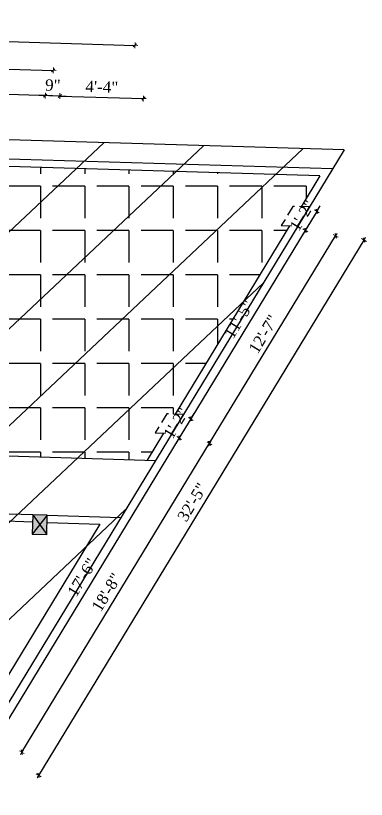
# Model space of a CAD drawing. Header units: inches. Extents: x 4069 to 291496, y -47643 to 12535.
# Drawn here: x 134562.7 to 134780.4, y -22585.9 to -22099.7 of the extents above; entities that cross this region are included whole.
import ezdxf

# ---------------------------------------------------------------- set-up
doc = ezdxf.new("R2010")
doc.units = ezdxf.units.IN
doc.header["$LTSCALE"] = 5
doc.header["$MEASUREMENT"] = 0
doc.linetypes.add('HIDDEN', pattern=[0.375, 0.25, -0.125])
doc.layers.add('A-WALL', color=7, linetype='Continuous', lineweight=9)
doc.layers.add('Dimension', color=7, linetype='Continuous', lineweight=18)
doc.layers.add('dim line', color=7, linetype='Continuous', lineweight=15, true_color=0xfab2b2)
doc.layers.add('WALL', color=7, linetype='Continuous')
doc.styles.add('ordinary', font='times.ttf')
doc.dimstyles.new('Copy of 96', dxfattribs={"dimtxt": 7, "dimasz": 4, "dimexe": 0.5, "dimexo": 0.5, "dimgap": 3, "dimtad": 1, "dimdec": 1, "dimzin": 11, "dimdsep": 46, "dimlunit": 4, "dimtxsty": 'ordinary', "dimblk": 'OBLIQUE', "dimcen": 0.09, "dimse1": 1, "dimse2": 1, "dimclrt": 6, "dimazin": 0, "dimtfac": 1, "dimtdec": 1, "dimtix": 1, "dimtmove": 2, "dimatfit": 3, "dimldrblk": 'leader', "dimfxl": 0.5, "dimfxlon": 1, "dimtolj": 1, "dimtzin": 0, "dimarcsym": 0})

# ---------------------------------------------------------------- blocks, each defined once
blk = doc.blocks.new('oblique')
at = {"color": 0, "lineweight": -2}
blk.add_line((0.25, 0.25), (-0.25, -0.25), dxfattribs=at)
at = {"layer": 'dim line', "lineweight": 9}
for p, q in [((-0.4375, 0), (0.4375, 0)), ((0, 0.4375), (0, -0.4375))]:
    blk.add_line(p, q, dxfattribs=at)
blk = doc.blocks.new('*D3640')
at = {"layer": 'A-WALL', "color": 0, "lineweight": -2, "ltscale": 50, "transparency": 16777216}
blk.add_line((134436.79, -22129.22), (134586.08, -22133.67), dxfattribs=at)
at = {"layer": 'Defpoints', "color": 0, "ltscale": 50, "transparency": 16777216}
for p in [(134586.08, -22133.67), (134428.56, -22405.02), (134577.84, -22409.48)]:
    blk.add_point(p, dxfattribs=at)
at = {"layer": 'A-WALL', "color": 0, "lineweight": -2, "ltscale": 50, "transparency": 16777216, "xscale": 4, "yscale": 4, "zscale": 4}
for p, rotation in [((134436.79, -22129.22), 178.2899854285127), ((134586.08, -22133.67), 358.2899854285127)]:
    blk.add_blockref('oblique', p, dxfattribs=dict(at, rotation=rotation))
at = {"layer": 'A-WALL', "color": 6, "ltscale": 50, "transparency": 16777216, "insert": (134511.63, -22124.89), "char_height": 7, "attachment_point": 5, "rotation": 358.29, "style": 'ordinary'}
blk.add_mtext('\\A1;12\'-5"', dxfattribs=at)
blk = doc.blocks.new('_OBLIQUE')
at = {"color": 0, "linetype": 'ByBlock'}
blk.add_line((-0.5, -0.5), (0.5, 0.5), dxfattribs=at)
blk = doc.blocks.new('leader')
at = {"layer": 'Dimension'}
for p, q in [((0, -4.33), (0, 4.33)), ((-4.42, 0), (4.42, 0))]:
    blk.add_line(p, q, dxfattribs=at)
blk = doc.blocks.new('*D3641')
at = {"layer": 'A-WALL', "color": 0, "lineweight": -2, "ltscale": 50, "transparency": 16777216}
blk.add_line((134176.47, -22104.41), (134636.77, -22118.15), dxfattribs=at)
at = {"layer": 'Defpoints', "color": 0, "ltscale": 50, "transparency": 16777216}
for p in [(134636.77, -22118.15), (134167.73, -22397.24), (134628.03, -22410.98)]:
    blk.add_point(p, dxfattribs=at)
at = {"layer": 'A-WALL', "color": 0, "lineweight": -2, "ltscale": 50, "transparency": 16777216, "xscale": 4, "yscale": 4, "zscale": 4}
for p, rotation in [((134176.47, -22104.41), 178.2899854285127), ((134636.77, -22118.15), 358.2899854285127)]:
    blk.add_blockref('oblique', p, dxfattribs=dict(at, rotation=rotation))
at = {"layer": 'A-WALL', "color": 6, "ltscale": 50, "transparency": 16777216, "insert": (134406.82, -22104.73), "char_height": 7, "attachment_point": 5, "rotation": 358.29, "style": 'ordinary'}
blk.add_mtext('\\A1;38\'-5"', dxfattribs=at)
blk = doc.blocks.new('*D3642')
at = {"layer": 'A-WALL', "color": 0, "lineweight": -2, "ltscale": 50, "transparency": 16777216}
for p, q in [((134749.69, -22221.16), (134742.52, -22232.95)), ((134749.69, -22221.16), (134751.76, -22217.74)), ((134742.52, -22232.95), (134740.44, -22236.37))]:
    blk.add_line(p, q, dxfattribs=at)
at = {"layer": 'Defpoints', "color": 0, "ltscale": 50, "transparency": 16777216}
for p in [(134745.12, -22218.39), (134737.95, -22230.18), (134742.52, -22232.95)]:
    blk.add_point(p, dxfattribs=at)
at = {"layer": 'A-WALL', "color": 0, "lineweight": -2, "ltscale": 50, "transparency": 16777216, "xscale": 4, "yscale": 4, "zscale": 4}
for p, rotation in [((134749.69, -22221.16), 238.7014709228844), ((134742.52, -22232.95), 58.70147092288438)]:
    blk.add_blockref('oblique', p, dxfattribs=dict(at, rotation=rotation))
at = {"layer": 'A-WALL', "color": 6, "ltscale": 50, "transparency": 16777216, "insert": (134740.55, -22223.68), "char_height": 7, "attachment_point": 5, "rotation": 58.7015, "style": 'ordinary'}
blk.add_mtext('\\A1;1\'-2"', dxfattribs=at)
blk = doc.blocks.new('*D3643')
at = {"layer": 'A-WALL', "color": 0, "lineweight": -2, "ltscale": 50, "transparency": 16777216}
blk.add_line((134742.52, -22232.95), (134671.43, -22349.88), dxfattribs=at)
at = {"layer": 'Defpoints', "color": 0, "ltscale": 50, "transparency": 16777216}
for p in [(134737.95, -22230.18), (134666.86, -22347.11), (134671.43, -22349.88)]:
    blk.add_point(p, dxfattribs=at)
at = {"layer": 'A-WALL', "color": 0, "lineweight": -2, "ltscale": 50, "transparency": 16777216, "xscale": 4, "yscale": 4, "zscale": 4}
for p, rotation in [((134742.52, -22232.95), 58.70147092371825), ((134671.43, -22349.88), 238.7014709237183)]:
    blk.add_blockref('oblique', p, dxfattribs=dict(at, rotation=rotation))
at = {"layer": 'A-WALL', "color": 6, "ltscale": 50, "transparency": 16777216, "insert": (134701.37, -22288.01), "char_height": 7, "attachment_point": 5, "rotation": 58.7015, "style": 'ordinary'}
blk.add_mtext('\\A1;11\'-5"', dxfattribs=at)
blk = doc.blocks.new('*D3644')
at = {"layer": 'A-WALL', "color": 0, "lineweight": -2, "ltscale": 50, "transparency": 16777216}
for p, q in [((134671.43, -22349.88), (134673.5, -22346.46)), ((134671.43, -22349.88), (134664.26, -22361.67)), ((134664.26, -22361.67), (134662.18, -22365.09))]:
    blk.add_line(p, q, dxfattribs=at)
at = {"layer": 'Defpoints', "color": 0, "ltscale": 50, "transparency": 16777216}
for p in [(134666.86, -22347.11), (134659.69, -22358.9), (134664.26, -22361.67)]:
    blk.add_point(p, dxfattribs=at)
at = {"layer": 'A-WALL', "color": 0, "lineweight": -2, "ltscale": 50, "transparency": 16777216, "xscale": 4, "yscale": 4, "zscale": 4}
for p, rotation in [((134671.43, -22349.88), 238.7014709237183), ((134664.26, -22361.67), 58.70147092371821)]:
    blk.add_blockref('oblique', p, dxfattribs=dict(at, rotation=rotation))
at = {"layer": 'A-WALL', "color": 6, "ltscale": 50, "transparency": 16777216, "insert": (134662.29, -22352.4), "char_height": 7, "attachment_point": 5, "rotation": 58.7015, "style": 'ordinary'}
blk.add_mtext('\\A1;1\'-2"', dxfattribs=at)
blk = doc.blocks.new('*D3645')
at = {"layer": 'A-WALL', "color": 0, "lineweight": -2, "ltscale": 50, "transparency": 16777216}
blk.add_line((134664.26, -22361.67), (134554.93, -22541.49), dxfattribs=at)
at = {"layer": 'Defpoints', "color": 0, "ltscale": 50, "transparency": 16777216}
for p in [(134659.69, -22358.9), (134550.37, -22538.72), (134554.93, -22541.49)]:
    blk.add_point(p, dxfattribs=at)
at = {"layer": 'A-WALL', "color": 0, "lineweight": -2, "ltscale": 50, "transparency": 16777216, "xscale": 4, "yscale": 4, "zscale": 4}
for p, rotation in [((134664.26, -22361.67), 58.70147092371825), ((134554.93, -22541.49), 238.7014709237183)]:
    blk.add_blockref('oblique', p, dxfattribs=dict(at, rotation=rotation))
at = {"layer": 'A-WALL', "color": 6, "ltscale": 50, "transparency": 16777216, "insert": (134603.98, -22448.17), "char_height": 7, "attachment_point": 5, "rotation": 58.7015, "style": 'ordinary'}
blk.add_mtext('\\A1;17\'-6"', dxfattribs=at)
blk = doc.blocks.new('*D3647')
at = {"layer": 'A-WALL', "color": 0, "lineweight": -2, "ltscale": 50, "transparency": 16777216}
blk.add_line((134566.57, -22556.64), (134683.06, -22365.03), dxfattribs=at)
at = {"layer": 'Defpoints', "color": 0, "ltscale": 50, "transparency": 16777216}
for p in [(134663.28, -22353), (134683.06, -22365.03), (134546.78, -22544.61)]:
    blk.add_point(p, dxfattribs=at)
at = {"layer": 'A-WALL', "color": 0, "lineweight": -2, "ltscale": 50, "transparency": 16777216, "xscale": 4, "yscale": 4, "zscale": 4}
for p, rotation in [((134683.06, -22365.03), 58.701470922782), ((134566.57, -22556.64), 238.701470922782)]:
    blk.add_blockref('oblique', p, dxfattribs=dict(at, rotation=rotation))
at = {"layer": 'A-WALL', "color": 6, "ltscale": 50, "transparency": 16777216, "insert": (134619.21, -22457.43), "char_height": 7, "attachment_point": 5, "rotation": 58.7015, "style": 'ordinary'}
blk.add_mtext('\\A1;18\'-8"', dxfattribs=at)
blk = doc.blocks.new('*D3648')
at = {"layer": 'A-WALL', "color": 0, "lineweight": -2, "ltscale": 50, "transparency": 16777216}
blk.add_line((134683.06, -22365.03), (134761.32, -22236.31), dxfattribs=at)
at = {"layer": 'Defpoints', "color": 0, "ltscale": 50, "transparency": 16777216}
for p in [(134741.54, -22224.28), (134761.32, -22236.31), (134663.28, -22353)]:
    blk.add_point(p, dxfattribs=at)
at = {"layer": 'A-WALL', "color": 0, "lineweight": -2, "ltscale": 50, "transparency": 16777216, "xscale": 4, "yscale": 4, "zscale": 4}
for p, rotation in [((134761.32, -22236.31), 58.70147092371824), ((134683.06, -22365.03), 238.7014709237183)]:
    blk.add_blockref('oblique', p, dxfattribs=dict(at, rotation=rotation))
at = {"layer": 'A-WALL', "color": 6, "ltscale": 50, "transparency": 16777216, "insert": (134716.57, -22297.26), "char_height": 7, "attachment_point": 5, "rotation": 58.7015, "style": 'ordinary'}
blk.add_mtext('\\A1;12\'-7"', dxfattribs=at)
blk = doc.blocks.new('*D3649')
at = {"layer": 'A-WALL', "color": 0, "lineweight": -2, "ltscale": 50, "transparency": 16777216}
blk.add_line((134778.9, -22238.92), (134576.97, -22571.04), dxfattribs=at)
at = {"layer": 'Defpoints', "color": 0, "ltscale": 50, "transparency": 16777216}
for p in [(134745.12, -22218.39), (134543.2, -22550.51), (134576.97, -22571.04)]:
    blk.add_point(p, dxfattribs=at)
at = {"layer": 'A-WALL', "color": 0, "lineweight": -2, "ltscale": 50, "transparency": 16777216, "xscale": 4, "yscale": 4, "zscale": 4}
for p, rotation in [((134778.9, -22238.92), 58.70147092277318), ((134576.97, -22571.04), 238.7014709227732)]:
    blk.add_blockref('oblique', p, dxfattribs=dict(at, rotation=rotation))
at = {"layer": 'A-WALL', "color": 6, "ltscale": 50, "transparency": 16777216, "insert": (134672.33, -22401.57), "char_height": 7, "attachment_point": 5, "rotation": 58.7015, "style": 'ordinary'}
blk.add_mtext('\\A1;32\'-5"', dxfattribs=at)
blk = doc.blocks.new('*D3661')
at = {"layer": 'A-WALL', "color": 0, "lineweight": -2, "ltscale": 50, "transparency": 16777216}
for p, q in [((134581.11, -22149.33), (134577.11, -22149.21)), ((134590.1, -22149.6), (134581.11, -22149.33)), ((134590.1, -22149.6), (134594.1, -22149.72))]:
    blk.add_line(p, q, dxfattribs=at)
at = {"layer": 'Defpoints', "color": 0, "ltscale": 50, "transparency": 16777216}
for p in [(134581.11, -22149.33), (134573.35, -22409.34), (134582.34, -22409.61)]:
    blk.add_point(p, dxfattribs=at)
at = {"layer": 'A-WALL', "color": 0, "lineweight": -2, "ltscale": 50, "transparency": 16777216, "xscale": 4, "yscale": 4, "zscale": 4}
for p, rotation in [((134581.11, -22149.33), 358.2899854285127), ((134590.1, -22149.6), 178.2899854285127)]:
    blk.add_blockref('oblique', p, dxfattribs=dict(at, rotation=rotation))
at = {"layer": 'A-WALL', "color": 6, "ltscale": 50, "transparency": 16777216, "insert": (134585.8, -22142.9), "char_height": 7, "attachment_point": 5, "rotation": 358.29, "style": 'ordinary'}
blk.add_mtext('\\A1;9"', dxfattribs=at)
blk = doc.blocks.new('*D3685')
at = {"layer": 'A-WALL', "color": 0, "lineweight": -2, "ltscale": 50, "transparency": 16777216}
blk.add_line((134590.1, -22149.6), (134440.82, -22145.15), dxfattribs=at)
at = {"layer": 'Defpoints', "color": 0, "ltscale": 50, "transparency": 16777216}
for p in [(134440.82, -22145.15), (134433.06, -22405.16), (134582.34, -22409.61)]:
    blk.add_point(p, dxfattribs=at)
at = {"layer": 'A-WALL', "color": 0, "lineweight": -2, "ltscale": 50, "transparency": 16777216, "xscale": 4, "yscale": 4, "zscale": 4}
for p, rotation in [((134440.82, -22145.15), 178.2899854285127), ((134590.1, -22149.6), 358.2899854285127)]:
    blk.add_blockref('oblique', p, dxfattribs=dict(at, rotation=rotation))
at = {"layer": 'A-WALL', "color": 6, "ltscale": 50, "transparency": 16777216, "insert": (134515.66, -22140.82), "char_height": 7, "attachment_point": 5, "rotation": 358.29, "style": 'ordinary'}
blk.add_mtext('\\A1;12\'-5"', dxfattribs=at)
blk = doc.blocks.new('*D3662')
at = {"layer": 'A-WALL', "color": 0, "lineweight": -2, "ltscale": 50, "transparency": 16777216}
blk.add_line((134590.1, -22149.6), (134641.97, -22151.15), dxfattribs=at)
at = {"layer": 'Defpoints', "color": 0, "ltscale": 50, "transparency": 16777216}
for p in [(134641.97, -22151.15), (134582.34, -22409.61), (134634.21, -22411.1)]:
    blk.add_point(p, dxfattribs=at)
at = {"layer": 'A-WALL', "color": 0, "lineweight": -2, "ltscale": 50, "transparency": 16777216, "xscale": 4, "yscale": 4, "zscale": 4}
for p, rotation in [((134590.1, -22149.6), 178.2899854285127), ((134641.97, -22151.15), 358.2899854285127)]:
    blk.add_blockref('oblique', p, dxfattribs=dict(at, rotation=rotation))
at = {"layer": 'A-WALL', "color": 6, "ltscale": 50, "transparency": 16777216, "insert": (134616.23, -22143.88), "char_height": 7, "attachment_point": 5, "rotation": 358.29, "style": 'ordinary'}
blk.add_mtext('\\A1;4\'-4"', dxfattribs=at)

msp = doc.modelspace()

# ---------------------------------------------------------------- hatches: boundary and pattern name
at = {"layer": 'WALL', "linetype": 'ByBlock', "ltscale": 5, "true_color": 0xf8991e}
h = msp.add_hatch(dxfattribs=at)
h.set_pattern_fill('ANSI31', color=30, scale=350, angle=178.2899854)
h.set_pattern_definition([(223.29, (142029.212, -25714.81), (29.99899, -31.8453), [])])
h.paths.add_polyline_path([(134766.62748, -22183.0114), (134521.69265, -22585.88173), (134163.4043, -22575.1853), (134173.22914, -22165.29594)])
h = msp.add_hatch(dxfattribs=at)
h.set_pattern_fill('ANGLE', color=30, scale=100, angle=180)
h.set_pattern_definition([(180, (258988.035, -45497.944), (-3e-15, -27.5), [20, -7.5]), (270, (258988.035, -45497.944), (27.5, -5e-15), [20, -7.5])])
h.paths.add_polyline_path([(134177.33629, -22181.92591), (134176.87427, -22201.4208), (134181.37235, -22201.55509), (134181.08803, -22213.55195), (134176.58995, -22213.41766), (134175.15708, -22273.87831), (134209.66676, -22273.87831), (134207.56866, -22362.40844), (134644.36416, -22375.44865), (134654.52, -22358.74427), (134649.34747, -22358.58984), (134656.5163, -22346.79852), (134661.68882, -22346.95294), (134732.77966, -22230.02228), (134727.60714, -22229.86786), (134734.77596, -22218.07654), (134739.94849, -22218.23096), (134751.59783, -22199.07005)])
h.paths.add_polyline_path([(134456.60326, -22295.92891), (134403.01594, -22294.32874), (134403.72983, -22270.42177), (134457.31715, -22272.02194)], flags=16)
h = msp.add_hatch(color=30, dxfattribs=at)
h.dxf.hatch_style = 1
h.paths.add_polyline_path([(134577.66515, -22415.47611), (134582.34219, -22409.61307), (134573.34619, -22409.3445)])
h.paths.add_polyline_path([(134573.34619, -22409.3445), (134572.9881, -22421.33915), (134577.66515, -22415.47611)])
h.paths.add_polyline_path([(134577.66515, -22415.47611), (134572.9881, -22421.33915), (134581.9841, -22421.60772)])
h.paths.add_polyline_path([(134581.9841, -22421.60772), (134582.34219, -22409.61307), (134577.66515, -22415.47611)])

# ---------------------------------------------------------------- linework, layer by layer
at = {"color": 1, "ltscale": 5}
for p, q in [((134582.34219, -22409.61307), (134572.9881, -22421.33915)), ((134573.34619, -22409.3445), (134581.9841, -22421.60772))]:
    msp.add_line(p, q, dxfattribs=at)
at = {"layer": 'A-WALL', "lineweight": 30}
for p, q in [((134766.62748, -22183.0114), (134173.22914, -22165.29594)), ((134759.45866, -22194.80273), (134172.94483, -22177.2928)), ((134751.59783, -22199.07005), (134177.33629, -22181.92591)), ((134766.62748, -22183.0114), (134521.69265, -22585.88173)), ((134751.59783, -22199.07005), (134739.94849, -22218.23096)), ((134732.77966, -22230.02228), (134661.68882, -22346.95294)), ((134173.08337, -22361.37891), (134649.53669, -22375.60307)), ((134654.52, -22358.74427), (134644.36416, -22375.44865)), ((134573.34619, -22409.3445), (134528.69042, -22408.01133)), ((134582.34219, -22409.61307), (134628.03021, -22410.97705)), ((134573.21191, -22413.84249), (134528.55613, -22412.50933)), ((134614.99685, -22415.08995), (134532.85408, -22550.1989)), ((134582.2079, -22414.11106), (134614.99685, -22415.08995))]:
    msp.add_line(p, q, dxfattribs=at)
at = {"layer": 'WALL', "color": 2, "linetype": 'HIDDEN', "ltscale": 5}
for points in [[(134745.12101, -22218.38538), (134734.77596, -22218.07654), (134727.60714, -22229.86786), (134737.95219, -22230.17671)], [(134666.86134, -22347.10736), (134656.5163, -22346.79852), (134649.34747, -22358.58984), (134659.69252, -22358.89869)]]:
    msp.add_lwpolyline(points, close=True, dxfattribs=at)
at = {"layer": 'WALL', "color": 2, "linetype": 'ByBlock', "ltscale": 5}
msp.add_lwpolyline([(134582.34219, -22409.61307), (134573.34619, -22409.3445), (134572.9881, -22421.33915), (134581.9841, -22421.60772)], close=True, dxfattribs=at)

# ---------------------------------------------------------------- dimensions: what is measured, and where the dimension line sits
at = {"layer": 'A-WALL', "ltscale": 50}
for base, p1, p2, angle, picture, middle in [((134636.7722, -22118.15479), (134167.73233, -22397.2352), (134628.03021, -22410.97705), 178.2899854, '*D3641', (134406.81904, -22104.72623)), ((134586.07813, -22133.67415), (134428.55936, -22405.02199), (134577.84419, -22409.47878), 178.2899854, '*D3640', (134511.63149, -22124.88812)), ((134440.81979, -22145.14528), (134582.34219, -22409.61307), (134433.05735, -22405.15628), 178.2899854, '*D3685', (134515.65798, -22140.81603)), ((134581.10863, -22149.33349), (134582.34219, -22409.61307), (134573.34619, -22409.3445), 178.2899854, '*D3661', (134585.8027, -22142.90005)), ((134641.96795, -22151.1504), (134582.34219, -22409.61307), (134634.20736, -22411.0997), 178.2899854, '*D3662', (134616.23025, -22143.87913)), ((134761.31838, -22236.30786), (134663.27693, -22353.00302), (134741.5366, -22224.28104), 238.7014709, '*D3648', (134716.5741, -22297.25541)), ((134671.42587, -22349.88247), (134737.95219, -22230.17671), (134666.86134, -22347.10736), 58.7014709, '*D3643', (134701.36547, -22288.00895)), ((134664.25704, -22361.6738), (134666.86134, -22347.10736), (134659.69252, -22358.89869), 58.7014709, '*D3644', (134662.28739, -22352.40141)), ((134554.93247, -22541.49153), (134659.69252, -22358.89869), (134550.36795, -22538.71642), 58.7014709, '*D3645', (134603.98032, -22448.16923))]:
    dim = msp.add_linear_dim(base=base, p1=p1, p2=p2, angle=angle, dimstyle='Copy of 96', override={"dimdec": 0, "dimblk": 'oblique', "dimtdec": 0, "dimarcsym": 1}, dxfattribs=at)
    dim.commit()
    dim.dimension.update_dxf_attribs({"geometry": picture, "text_midpoint": middle})
for p1, p2, distance, picture, middle in [((134745.12101, -22218.38538), (134737.95219, -22230.17671), 5.34192, '*D3642', (134740.54705, -22223.67942)), ((134745.12101, -22218.38538), (134543.19912, -22550.50775), 39.52759, '*D3649', (134672.32948, -22401.57284)), ((134546.78354, -22544.61208), (134663.27693, -22353.00302), -23.15088, '*D3647', (134619.2062, -22457.42618))]:
    dim = msp.add_aligned_dim(p1=p1, p2=p2, distance=distance, dimstyle='Copy of 96', override={"dimdec": 0, "dimblk": 'oblique', "dimtdec": 0, "dimarcsym": 1}, dxfattribs=at)
    dim.commit()
    dim.dimension.update_dxf_attribs({"geometry": picture, "text_midpoint": middle})

doc.saveas('drawing.dxf')
